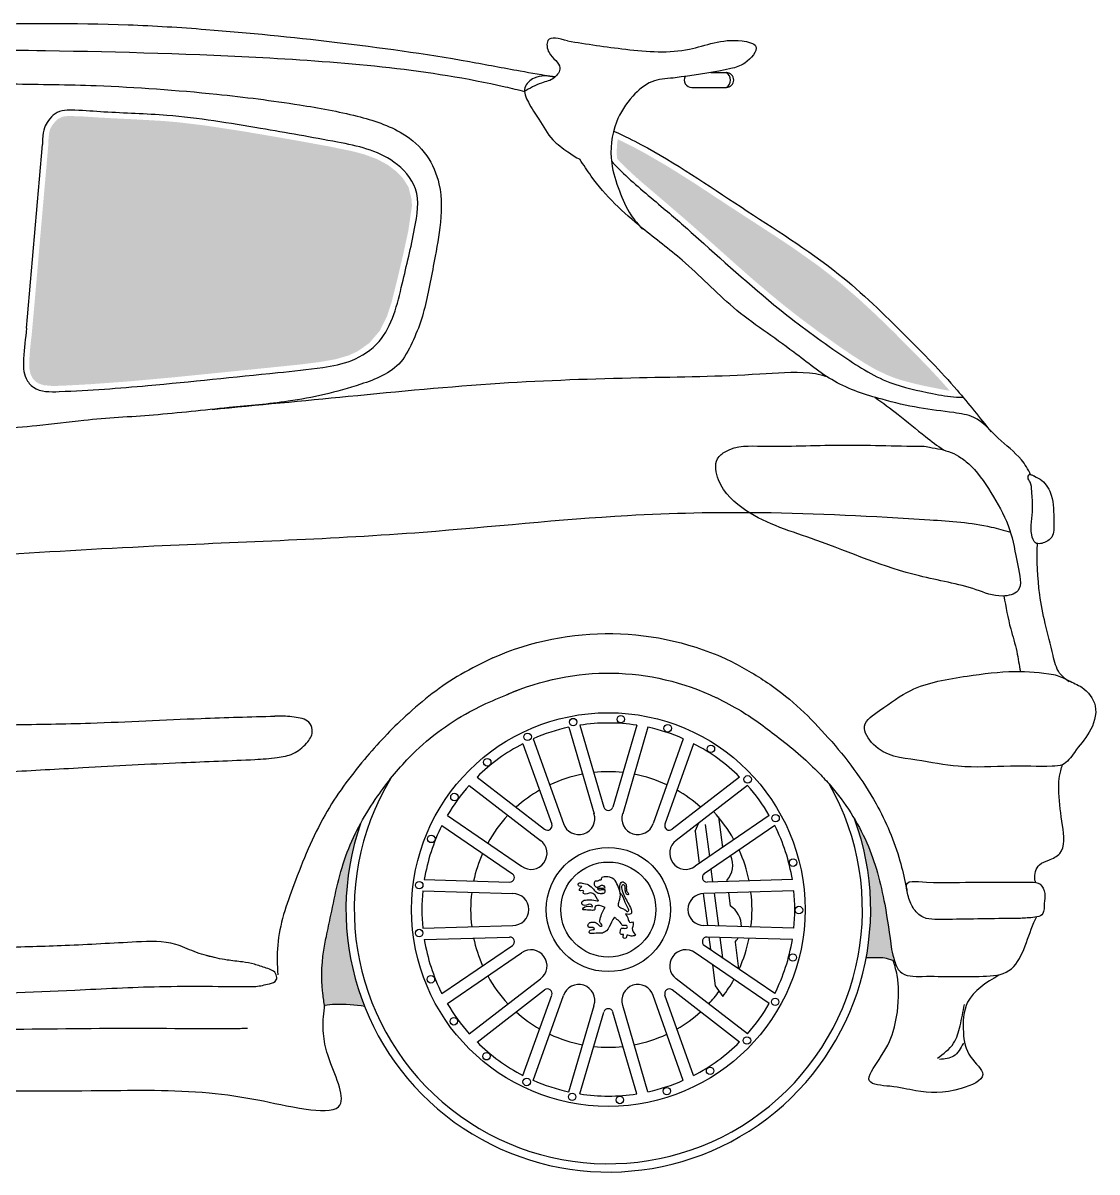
# Model space of a CAD drawing. Extents: x -3.78 to 0.02, y 5.49 to 7.11.
# Drawn here: x -1.284 to 0.017, y 5.492 to 6.883 of the extents above; entities that cross this region are included whole.
import ezdxf

# ---------------------------------------------------------------- set-up
doc = ezdxf.new("R2010")
doc.units = 0
for name, color, linetype in [('206', 7, 'CONTINUOUS'), ('206-GUARD', 8, 'CONTINUOUS'), ('206-VID', 7, 'CONTINUOUS')]:
    doc.layers.add(name, color=color, linetype=linetype)

msp = doc.modelspace()

# ---------------------------------------------------------------- hatches: boundary and pattern name
at = {"layer": '206-GUARD'}
h = msp.add_hatch(color=256, dxfattribs=at)
h.paths.add_polyline_path([(-0.8745, 5.7047), (-0.8772, 5.7128), (-0.8794, 5.7201), (-0.8831, 5.7335), (-0.8858, 5.7453), (-0.8886, 5.7605), (-0.8902, 5.7727), (-0.8918, 5.7896), (-0.8924, 5.8071), (-0.8917, 5.8313), (-0.889, 5.8567), (-0.8864, 5.8714), (-0.8814, 5.8931), (-0.8766, 5.9108), (-0.8811, 5.9021), (-0.886, 5.8915), (-0.8912, 5.8788), (-0.8973, 5.8604), (-0.9015, 5.8451), (-0.9056, 5.8277), (-0.9115, 5.7998), (-0.9158, 5.7794), (-0.9205, 5.7521), (-0.9218, 5.7313), (-0.9212, 5.7159), (-0.9197, 5.7021), (-0.9187, 5.6942), (-0.916, 5.6947), (-0.9049, 5.6956), (-0.8936, 5.6956), (-0.886, 5.6951), (-0.8767, 5.6941), (-0.871, 5.6933), (-0.8719, 5.6977)])
h.paths.add_polyline_path([(-0.2338, 5.7748), (-0.2367, 5.7951), (-0.241, 5.8198), (-0.2448, 5.8378), (-0.2507, 5.8598), (-0.2575, 5.88), (-0.2654, 5.8983), (-0.2723, 5.9117), (-0.2771, 5.9202), (-0.2743, 5.9124), (-0.272, 5.9054), (-0.2692, 5.896), (-0.2666, 5.8863), (-0.264, 5.8747), (-0.2623, 5.8661), (-0.2584, 5.8365), (-0.2576, 5.8238), (-0.2573, 5.8105), (-0.2584, 5.7844), (-0.2597, 5.7716), (-0.2617, 5.7576), (-0.2628, 5.7511), (-0.2578, 5.7517), (-0.2472, 5.7517), (-0.2419, 5.7513), (-0.232, 5.7489), (-0.228, 5.7466), (-0.2298, 5.7528), (-0.2317, 5.7605)])
at = {"layer": '206-VID'}
h = msp.add_hatch(color=256, dxfattribs=at)
h.paths.add_polyline_path([(-2.383, 6.6134), (-2.3261, 6.6439), (-2.2852, 6.6658), (-2.2449, 6.6869), (-2.2132, 6.7028), (-2.1797, 6.7188), (-2.159, 6.7282), (-2.1346, 6.739), (-2.0912, 6.7571), (-2.0524, 6.7721), (-2.025, 6.782), (-2.0109, 6.7868), (-2.0115, 6.7892), (-2.0145, 6.7935), (-2.0214, 6.7974), (-2.0268, 6.7992), (-2.0327, 6.8004), (-2.0387, 6.8009), (-2.0461, 6.8008), (-2.0559, 6.7997), (-2.0616, 6.7987), (-2.0711, 6.7966), (-2.0811, 6.794), (-2.1055, 6.7863), (-2.1344, 6.7758), (-2.1682, 6.7632), (-2.2024, 6.7504), (-2.2297, 6.74), (-2.255, 6.7299), (-2.2807, 6.7192), (-2.2895, 6.7153), (-2.3358, 6.6941), (-2.377, 6.6743), (-2.4125, 6.6571), (-2.4425, 6.6427), (-2.4804, 6.6245), (-2.5079, 6.6113), (-2.5428, 6.5943), (-2.5533, 6.5891), (-2.6418, 6.545), (-2.7203, 6.5051), (-2.7824, 6.4711), (-2.8352, 6.4427), (-2.8613, 6.4298), (-2.8654, 6.4277), (-2.8578, 6.4274), (-2.8453, 6.4274), (-2.8302, 6.4273), (-2.8174, 6.4269), (-2.8069, 6.4264), (-2.7952, 6.4257), (-2.7844, 6.4249), (-2.7729, 6.4241), (-2.7639, 6.4234), (-2.7464, 6.4221), (-2.7393, 6.4217), (-2.7231, 6.4208), (-2.7173, 6.4205), (-2.7043, 6.4198), (-2.6968, 6.4195), (-2.6837, 6.4272), (-2.6582, 6.4447), (-2.6285, 6.4679), (-2.5939, 6.4933), (-2.5345, 6.5313), (-2.4847, 6.5596), (-2.4395, 6.5838)])
h.paths.add_polyline_path([(-1.4119, 6.5716), (-1.4007, 6.6465), (-1.389, 6.75), (-1.3876, 6.7635), (-1.387, 6.7787), (-1.3882, 6.7876), (-1.3901, 6.7935), (-1.3951, 6.7936), (-1.4048, 6.7936), (-1.4453, 6.7934), (-1.5156, 6.7921), (-1.6202, 6.7872), (-1.7009, 6.7804), (-1.7778, 6.7723), (-1.8464, 6.7616), (-1.9202, 6.7427), (-1.9821, 6.7209), (-2.0358, 6.6992), (-2.0828, 6.6785), (-2.1311, 6.6559), (-2.1848, 6.6292), (-2.2345, 6.6027), (-2.2948, 6.5681), (-2.3264, 6.5487), (-2.3267, 6.5465), (-2.3278, 6.538), (-2.329, 6.5287), (-2.3303, 6.5171), (-2.3318, 6.5005), (-2.3322, 6.4938), (-2.3244, 6.4945), (-2.3112, 6.494), (-2.2952, 6.4894), (-2.284, 6.4818), (-2.2763, 6.4716), (-2.2709, 6.4591), (-2.2685, 6.4494), (-2.2671, 6.439), (-2.2649, 6.42), (-2.2634, 6.4054), (-2.2653, 6.3813), (-2.2707, 6.3643), (-2.2779, 6.3548), (-2.2923, 6.3447), (-2.3012, 6.3406), (-2.2923, 6.3409), (-2.2744, 6.3418), (-2.2298, 6.3447), (-2.149, 6.3508), (-2.0832, 6.3553), (-1.9871, 6.3611), (-1.8952, 6.3665), (-1.7502, 6.3753), (-1.6245, 6.3827), (-1.5436, 6.3881), (-1.4903, 6.3922), (-1.4374, 6.3969), (-1.4319, 6.3974), (-1.432, 6.3994), (-1.4326, 6.4186), (-1.4291, 6.4638), (-1.4241, 6.4995)])
h.paths.add_polyline_path([(-0.8309, 6.5702), (-0.8233, 6.6024), (-0.8171, 6.6309), (-0.8127, 6.6611), (-0.8129, 6.6686), (-0.8168, 6.6842), (-0.8234, 6.6947), (-0.8313, 6.7029), (-0.8414, 6.7107), (-0.8548, 6.718), (-0.8708, 6.7239), (-0.8853, 6.7277), (-0.9128, 6.7333), (-0.946, 6.7394), (-0.9802, 6.7454), (-1.0155, 6.7514), (-1.0624, 6.7586), (-1.0956, 6.7626), (-1.1163, 6.7643), (-1.1516, 6.7663), (-1.1724, 6.7673), (-1.191, 6.7683), (-1.2109, 6.7696), (-1.2282, 6.7702), (-1.235, 6.7695), (-1.2413, 6.7666), (-1.2442, 6.7639), (-1.248, 6.7591), (-1.2505, 6.7548), (-1.2518, 6.7503), (-1.2526, 6.7431), (-1.253, 6.734), (-1.2561, 6.6984), (-1.2587, 6.6687), (-1.2631, 6.6187), (-1.2658, 6.5868), (-1.27, 6.5389), (-1.273, 6.5058), (-1.2736, 6.5005), (-1.2747, 6.491), (-1.2756, 6.4791), (-1.276, 6.4719), (-1.2758, 6.4646), (-1.2745, 6.4583), (-1.2716, 6.4525), (-1.2688, 6.4493), (-1.2645, 6.4465), (-1.2584, 6.4445), (-1.2475, 6.4435), (-1.2406, 6.4437), (-1.2307, 6.4441), (-1.2027, 6.4456), (-1.1562, 6.449), (-1.1011, 6.454), (-1.0482, 6.4593), (-0.99, 6.4652), (-0.95, 6.4693), (-0.9256, 6.4723), (-0.9048, 6.4759), (-0.8892, 6.4805), (-0.8785, 6.4854), (-0.8643, 6.4954), (-0.8518, 6.51), (-0.8428, 6.5279), (-0.8374, 6.5444)])
h.paths.add_polyline_path([(-0.2735, 6.5505), (-0.2933, 6.5676), (-0.3198, 6.5883), (-0.3513, 6.6106), (-0.3748, 6.6262), (-0.421, 6.6562), (-0.4715, 6.6894), (-0.5017, 6.7084), (-0.5307, 6.7253), (-0.5469, 6.7339), (-0.5593, 6.74), (-0.5635, 6.742), (-0.5643, 6.7359), (-0.5646, 6.7308), (-0.5647, 6.7239), (-0.5643, 6.7185), (-0.5604, 6.7144), (-0.556, 6.71), (-0.5491, 6.7033), (-0.5419, 6.6967), (-0.5347, 6.6903), (-0.5278, 6.6844), (-0.5079, 6.6675), (-0.4816, 6.6449), (-0.4651, 6.6304), (-0.4432, 6.6109), (-0.422, 6.592), (-0.3993, 6.572), (-0.3787, 6.5545), (-0.3598, 6.5391), (-0.3438, 6.5266), (-0.3217, 6.5101), (-0.2934, 6.4901), (-0.2797, 6.4807), (-0.2642, 6.4709), (-0.2536, 6.4647), (-0.2389, 6.4574), (-0.2281, 6.4531), (-0.2183, 6.45), (-0.2029, 6.446), (-0.1931, 6.4438), (-0.1814, 6.4414), (-0.1714, 6.4394), (-0.1616, 6.4378), (-0.1615, 6.4378), (-0.1729, 6.4506), (-0.1881, 6.4669), (-0.2077, 6.487), (-0.2302, 6.5096), (-0.2507, 6.5295)])

# ---------------------------------------------------------------- linework, layer by layer
at = {"layer": '206'}
for p, q in [((-0.4506, 6.8227), (-0.4321, 6.8227)), ((-0.4739, 6.8047), (-0.4321, 6.8047)), ((-0.6229, 6.0305), (-0.5922, 5.926)), ((-0.6093, 6.033), (-0.5802, 5.9339)), ((-0.5405, 6.033), (-0.5696, 5.9339)), ((-0.5269, 6.0305), (-0.5575, 5.926)), ((-0.6782, 6.0106), (-0.6434, 5.9133)), ((-0.6657, 6.0166), (-0.6291, 5.9141)), ((-0.4841, 6.0166), (-0.5207, 5.9141)), ((-0.4716, 6.0106), (-0.5063, 5.9133)), ((-0.7338, 5.9702), (-0.652, 5.9071)), ((-0.416, 5.9702), (-0.4978, 5.9071)), ((-0.7433, 5.9602), (-0.6572, 5.8937)), ((-0.4064, 5.9602), (-0.4926, 5.8937)), ((-0.7698, 5.9238), (-0.6799, 5.8623)), ((-0.38, 5.9238), (-0.4699, 5.8623)), ((-0.7764, 5.9116), (-0.6911, 5.8533)), ((-0.4699, 5.905), (-0.4653, 5.9148)), ((-0.3734, 5.9116), (-0.4587, 5.8533)), ((-0.4577, 5.9131), (-0.4526, 5.8741)), ((-0.4414, 5.9223), (-0.4365, 5.8851)), ((-0.4699, 5.905), (-0.4648, 5.8658)), ((-0.4506, 5.8588), (-0.4486, 5.8434)), ((-0.7977, 5.8462), (-0.6944, 5.8432)), ((-0.3521, 5.8462), (-0.4554, 5.8432)), ((-0.4313, 5.845), (-0.4311, 5.8439)), ((-0.7995, 5.8325), (-0.6906, 5.8293)), ((-0.46, 5.8293), (-0.455, 5.7905)), ((-0.3503, 5.8325), (-0.4591, 5.8293)), ((-0.4468, 5.8297), (-0.4416, 5.7901)), ((-0.4293, 5.8302), (-0.4273, 5.8144)), ((-0.7995, 5.7875), (-0.6906, 5.7906)), ((-0.3503, 5.7875), (-0.4591, 5.7906)), ((-0.7977, 5.7737), (-0.6944, 5.7767)), ((-0.3521, 5.7737), (-0.4554, 5.7767)), ((-0.4531, 5.7766), (-0.4512, 5.7615)), ((-0.4398, 5.7763), (-0.4366, 5.7515)), ((-0.4215, 5.7707), (-0.4173, 5.7384)), ((-0.7764, 5.7083), (-0.6911, 5.7666)), ((-0.7698, 5.6962), (-0.6799, 5.7576)), ((-0.38, 5.6962), (-0.4699, 5.7576)), ((-0.3734, 5.7083), (-0.4587, 5.7666)), ((-0.4488, 5.7432), (-0.4454, 5.7178)), ((-0.7433, 5.6598), (-0.6572, 5.7263)), ((-0.4064, 5.6598), (-0.4926, 5.7263)), ((-0.4454, 5.7178), (-0.4363, 5.7047)), ((-0.7338, 5.6497), (-0.652, 5.7128)), ((-0.6782, 5.6093), (-0.6434, 5.7066)), ((-0.6657, 5.6033), (-0.6291, 5.7059)), ((-0.4841, 5.6033), (-0.5207, 5.7059)), ((-0.4716, 5.6093), (-0.5063, 5.7066)), ((-0.416, 5.6497), (-0.4978, 5.7128)), ((-0.6229, 5.5894), (-0.5922, 5.6939)), ((-0.5269, 5.5894), (-0.5575, 5.6939)), ((-0.6093, 5.5869), (-0.5802, 5.686)), ((-0.5405, 5.5869), (-0.5696, 5.686))]:
    msp.add_line(p, q, dxfattribs=at)
for centre, radius in [((-0.5749, 5.81), 0.2382), ((-0.6175, 6.0368), 0.00453), ((-0.5598, 6.0403), 0.00453), ((-0.6726, 6.019), 0.00453), ((-0.503, 6.0293), 0.00453), ((-0.4507, 6.0045), 0.00453), ((-0.7215, 5.9882), 0.00453), ((-0.4062, 5.9675), 0.00453), ((-0.7612, 5.9461), 0.00453), ((-0.3724, 5.9206), 0.00453), ((-0.7892, 5.8955), 0.00453), ((-0.5749, 5.81), 0.0751), ((-0.5749, 5.81), 0.0575), ((-0.3512, 5.8668), 0.00453), ((-0.8038, 5.8395), 0.00453), ((-0.3441, 5.8094), 0.00453), ((-0.8039, 5.7816), 0.00453), ((-0.3515, 5.752), 0.00453), ((-0.7897, 5.7256), 0.00453), ((-0.3729, 5.6983), 0.00453), ((-0.7619, 5.6748), 0.00453), ((-0.4071, 5.6516), 0.00453), ((-0.7224, 5.6325), 0.00453), ((-0.4517, 5.6148), 0.00453), ((-0.6737, 5.6014), 0.00453), ((-0.5041, 5.5903), 0.00453), ((-0.6187, 5.5834), 0.00453), ((-0.561, 5.5796), 0.00453)]:
    msp.add_circle(centre, radius, dxfattribs=at)
for centre, radius, start, end in [((-0.4739, 6.8137), 0.009, 150.4336, 270), ((-0.4321, 6.8137), 0.009, 270, 90), ((-0.4374, 6.8137), 0.0104, 300.4795, 59.5205), ((-0.5749, 5.81), 0.2257, 81.239, 98.761), ((-0.5749, 5.81), 0.2257, 102.2808, 113.7192), ((-0.5749, 5.81), 0.2257, 66.2808, 77.7192), ((-0.5749, 5.81), 0.2257, 117.239, 134.761), ((-0.5749, 5.81), 0.2257, 45.239, 62.761), ((-0.5749, 5.81), 0.3076, 149.057, 29.4855), ((-0.5749, 5.81), 0.1667, 100.8355, 115.1645), ((-0.5749, 5.81), 0.1667, 83.9524, 96.0476), ((-0.5749, 5.81), 0.1667, 64.8355, 79.1645), ((-0.5749, 5.81), 0.2257, 138.2808, 149.7192), ((-0.5749, 5.81), 0.1667, 119.9524, 132.0476), ((-0.5749, 5.81), 0.1667, 47.9524, 60.0476), ((-0.5749, 5.81), 0.2257, 30.2808, 41.7192), ((-0.5749, 5.81), 0.1667, 136.8355, 151.1645), ((-0.6107, 5.9201), 0.0194, 288, 18), ((-0.5749, 5.9355), 0.00552, 196.3508, 343.6492), ((-0.5391, 5.9201), 0.0194, 162, 252), ((-0.5749, 5.81), 0.174, 29.0691, 42.9309), ((-0.5749, 5.81), 0.3176, 160.9409, 20.2514), ((-0.5749, 5.81), 0.2257, 153.239, 170.761), ((-0.6486, 5.9115), 0.00552, 232.3508, 19.6492), ((-0.6107, 5.9201), 0.0194, 198, 288), ((-0.5391, 5.9201), 0.0194, 252, 342), ((-0.5011, 5.9115), 0.00552, 160.3508, 307.6492), ((-0.5749, 5.81), 0.2257, 9.239, 26.761), ((-0.6685, 5.878), 0.0194, 324, 54), ((-0.4812, 5.878), 0.0194, 126, 216), ((-0.4528, 5.8637), 0.0285, 51.6536, 55.8865), ((-0.5749, 5.81), 0.174, 11.5129, 24.4871), ((-0.5749, 5.81), 0.1667, 155.9524, 168.0476), ((-0.4528, 5.8637), 0.0285, 319.0312, 23.6071), ((-0.6942, 5.8487), 0.00552, 268.3508, 55.6492), ((-0.6685, 5.878), 0.0194, 234, 324), ((-0.4812, 5.878), 0.0194, 216, 306), ((-0.4555, 5.8487), 0.00552, 124.3508, 271.6492), ((-0.5749, 5.81), 0.2257, 174.2808, 185.7192), ((-0.5749, 5.81), 0.1667, 172.8355, 187.1645), ((-0.6906, 5.81), 0.0194, 0, 90), ((-0.4591, 5.81), 0.0194, 90, 180), ((-0.5749, 5.81), 0.174, 353.0691, 6.9309), ((-0.5749, 5.81), 0.2257, 354.2808, 5.7192), ((-0.4423, 5.7902), 0.0285, 358.1905, 58.201), ((-0.6906, 5.81), 0.0194, 270, 360), ((-0.4591, 5.81), 0.0194, 180, 270), ((-0.5749, 5.81), 0.2257, 189.239, 206.761), ((-0.5749, 5.81), 0.1667, 191.9524, 204.0476), ((-0.6942, 5.7712), 0.00552, 304.3508, 91.6492), ((-0.4555, 5.7712), 0.00552, 88.3508, 235.6492), ((-0.4423, 5.7902), 0.0285, 316.7167, 329.2311), ((-0.5749, 5.81), 0.174, 335.5129, 348.4871), ((-0.5749, 5.81), 0.2257, 333.239, 350.761), ((-0.6685, 5.7419), 0.0194, 36, 126), ((-0.4812, 5.7419), 0.0194, 54, 144), ((-0.6685, 5.7419), 0.0194, 306, 36), ((-0.4812, 5.7419), 0.0194, 144, 234), ((-0.5749, 5.81), 0.1667, 208.8355, 223.1645), ((-0.6107, 5.6999), 0.0194, 72, 162), ((-0.6107, 5.6999), 0.0194, 342, 72), ((-0.5391, 5.6999), 0.0194, 108, 198), ((-0.5391, 5.6999), 0.0194, 18, 108), ((-0.5749, 5.81), 0.174, 322.7677, 330.9309), ((-0.6486, 5.7085), 0.00552, 340.3508, 127.6492), ((-0.5011, 5.7085), 0.00552, 52.3508, 199.6492), ((-0.5749, 5.81), 0.1667, 316.8355, 323.5922), ((-0.5749, 5.81), 0.2257, 210.2808, 221.7192), ((-0.5749, 5.6845), 0.00552, 16.3508, 163.6492), ((-0.5749, 5.81), 0.2257, 318.2808, 329.7192), ((-0.5749, 5.81), 0.1667, 227.9524, 240.0476), ((-0.5749, 5.81), 0.1667, 299.9524, 312.0476), ((-0.5749, 5.81), 0.1667, 244.8355, 259.1645), ((-0.5749, 5.81), 0.1667, 280.8355, 295.1645), ((-0.5749, 5.81), 0.2257, 225.239, 242.761), ((-0.5749, 5.81), 0.2257, 297.239, 314.761), ((-0.5749, 5.81), 0.1667, 263.9524, 276.0476), ((-0.5749, 5.81), 0.2257, 246.2808, 257.7192), ((-0.5749, 5.81), 0.2257, 282.2808, 293.7192), ((-0.5749, 5.81), 0.2257, 261.239, 278.761)]:
    msp.add_arc(centre, radius, start, end, dxfattribs=at)
at = {"layer": '206', "extrusion": (0, 0, -1)}
for major_axis in [(0, 0.3749), (0, 0.327)]:
    msp.add_ellipse((-0.5749, 5.7691), major_axis=major_axis, ratio=0.959877, start_param=5.884099, end_param=6.713037, dxfattribs=at)
at = {"layer": '206'}
for points, knots in [([(-0.6404, 6.8171), (-0.6542, 6.8195), (-0.6884, 6.8254), (-0.7766, 6.8425), (-0.9035, 6.8598), (-1.0413, 6.8737), (-1.19, 6.8832), (-1.3493, 6.8807), (-1.526, 6.8783), (-1.6892, 6.8718), (-1.8292, 6.8555), (-1.9308, 6.8437), (-1.9795, 6.832), (-1.9891, 6.8296)], [0, 0, 0, 0, 0.03388, 0.084444, 0.218048, 0.344664, 0.42105, 0.579932, 0.731759, 0.850568, 0.976761, 1.074341, 1.098331, 1.098331, 1.098331, 1.098331]), ([(-0.6243, 6.861), (-0.6011, 6.8574), (-0.5527, 6.8498), (-0.4782, 6.8444), (-0.4336, 6.8666), (-0.3877, 6.856), (-0.4081, 6.8323), (-0.4394, 6.8238), (-0.4688, 6.8198), (-0.4933, 6.8166), (-0.4965, 6.8161)], [0, 0, 0, 0, 0.0711162, 0.1482236, 0.2127092, 0.2307614, 0.2549262, 0.2729784, 0.3341546, 0.343478, 0.343478, 0.343478, 0.343478]), ([(-2.6985, 6.4105), (-2.666, 6.428), (-2.6044, 6.4818), (-2.497, 6.5469), (-2.3603, 6.6165), (-2.2299, 6.6891), (-2.1066, 6.7448), (-2.0057, 6.7821), (-1.9001, 6.8136), (-1.7569, 6.8364), (-1.5886, 6.8495), (-1.4176, 6.8512), (-1.2206, 6.8495), (-1.0267, 6.8441), (-0.8409, 6.8309), (-0.738, 6.8149), (-0.6841, 6.8019), (-0.6762, 6.7999)], [0, 0, 0, 0, 0.06274, 0.195085, 0.300258, 0.432964, 0.554203, 0.6265, 0.693156, 0.820888, 0.977767, 1.103117, 1.236477, 1.456752, 1.574411, 1.689139, 1.708898, 1.708898, 1.708898, 1.708898]), ([(-0.6392, 6.8175), (-0.6392, 6.8175), (-0.6477, 6.819), (-0.662, 6.8204), (-0.6798, 6.8047), (-0.671, 6.7838), (-0.6576, 6.7653), (-0.645, 6.7413), (-0.6256, 6.7282), (-0.6144, 6.7201), (-0.6093, 6.7179)], [0.0291617, 0.0291617, 0.0291617, 0.0291617, 0.0292874, 0.0498246, 0.0627071, 0.0767857, 0.095733, 0.1194233, 0.138101, 0.1516856, 0.1516856, 0.1516856, 0.1516856]), ([(-1.2969, 6.809), (-1.2629, 6.8086), (-1.1801, 6.8075), (-1.064, 6.7992), (-0.9581, 6.7859), (-0.8824, 6.7723), (-0.8281, 6.7551), (-0.7937, 6.7258), (-0.7752, 6.6827), (-0.7778, 6.6353), (-0.7872, 6.5866), (-0.7974, 6.5316), (-0.8093, 6.5023), (-0.8281, 6.4625), (-0.8874, 6.4396), (-0.9558, 6.4241), (-1.0409, 6.4171), (-1.123, 6.4075), (-1.2009, 6.4037), (-1.2633, 6.3953), (-1.2979, 6.3924), (-1.3136, 6.3911)], [0, 0, 0, 0, 0.082607, 0.201194, 0.283026, 0.34105, 0.389878, 0.421775, 0.449559, 0.490237, 0.528159, 0.575076, 0.603434, 0.627668, 0.671191, 0.744163, 0.802628, 0.877157, 0.945523, 0.991917, 1.029985, 1.029985, 1.029985, 1.029985]), ([(-1.2792, 6.5134), (-1.2806, 6.5007), (-1.2831, 6.4827), (-1.2834, 6.4546), (-1.2669, 6.4359), (-1.212, 6.4374), (-1.1168, 6.4449), (-1.0091, 6.4563), (-0.9268, 6.4645), (-0.8838, 6.4722), (-0.8397, 6.5015), (-0.8248, 6.5663), (-0.8102, 6.6258), (-0.801, 6.6823), (-0.8412, 6.7262), (-0.9104, 6.7404), (-1.0022, 6.7564), (-1.0962, 6.7719), (-1.1723, 6.7738), (-1.2163, 6.7772), (-1.242, 6.7778), (-1.2561, 6.7607), (-1.2595, 6.7541), (-1.2599, 6.7376), (-1.2599, 6.7356)], [0.1664206, 0.1664206, 0.1664206, 0.1664206, 0.1972421, 0.2160763, 0.2270051, 0.2525258, 0.3396768, 0.4678605, 0.5120192, 0.5411981, 0.5734237, 0.6323949, 0.685773, 0.7231333, 0.7559992, 0.8143371, 0.8910324, 0.9836786, 1.0455338, 1.0740268, 1.0938017, 1.1029926, 1.1217405, 1.1244822, 1.1244822, 1.1244822, 1.1244822]), ([(-0.5685, 6.752), (-0.5544, 6.7456), (-0.5024, 6.7197), (-0.4149, 6.659), (-0.3023, 6.5896), (-0.2193, 6.5093), (-0.1574, 6.4458), (-0.1251, 6.405), (-0.1116, 6.388)], [0.033585, 0.033585, 0.033585, 0.033585, 0.059248, 0.1738076, 0.2884711, 0.3762076, 0.4480715, 0.4995712, 0.4995712, 0.4995712, 0.4995712]), ([(-0.0636, 6.3361), (-0.0666, 6.3427), (-0.0774, 6.36), (-0.1039, 6.379), (-0.1269, 6.4069), (-0.1627, 6.4123), (-0.1998, 6.4164), (-0.2486, 6.428), (-0.3026, 6.4455), (-0.3577, 6.492), (-0.4239, 6.534), (-0.4786, 6.5927), (-0.5412, 6.6387), (-0.5844, 6.6792), (-0.6049, 6.711), (-0.6093, 6.7179)], [0.2026405, 0.2026405, 0.2026405, 0.2026405, 0.2192984, 0.2499382, 0.2807062, 0.3006006, 0.3350786, 0.3723935, 0.4221231, 0.4704541, 0.543135, 0.6100879, 0.6597103, 0.7297642, 0.749047, 0.749047, 0.749047, 0.749047]), ([(-0.5711, 6.7155), (-0.5649, 6.709), (-0.5482, 6.692), (-0.5137, 6.6636), (-0.4503, 6.6085), (-0.3806, 6.5441), (-0.3006, 6.4856), (-0.2399, 6.446), (-0.1903, 6.4361), (-0.1605, 6.4299), (-0.1481, 6.4298), (-0.1454, 6.4298)], [0.043115, 0.043115, 0.043115, 0.043115, 0.0533067, 0.1046636, 0.1455251, 0.2557173, 0.3295157, 0.3841535, 0.4273104, 0.4511192, 0.4575988, 0.4575988, 0.4575988, 0.4575988]), ([(-1.0547, 6.4152), (-0.9997, 6.4205), (-0.8836, 6.4316), (-0.7112, 6.4484), (-0.5449, 6.4541), (-0.42, 6.4553), (-0.3466, 6.4615), (-0.3194, 6.4579), (-0.3126, 6.4556), (-0.3104, 6.4548)], [0, 0, 0, 0, 0.1342654, 0.2833854, 0.4206668, 0.5385535, 0.5873532, 0.5989191, 0.6047132, 0.6047132, 0.6047132, 0.6047132]), ([(-0.2521, 6.4298), (-0.2427, 6.423), (-0.2217, 6.408), (-0.1953, 6.3851), (-0.1766, 6.3714), (-0.1692, 6.3661)], [0.00498674, 0.00498674, 0.00498674, 0.00498674, 0.03283304, 0.06684815, 0.08846244, 0.08846244, 0.08846244, 0.08846244]), ([(-0.1946, 6.3707), (-0.2282, 6.3707), (-0.2932, 6.3737), (-0.3714, 6.3692), (-0.4239, 6.3722), (-0.4476, 6.3536), (-0.4411, 6.3187), (-0.3982, 6.2806), (-0.3096, 6.2547), (-0.2197, 6.2144), (-0.1406, 6.203), (-0.1036, 6.1864), (-0.0713, 6.194), (-0.0816, 6.2335), (-0.0862, 6.2699), (-0.1087, 6.3105), (-0.1279, 6.3403), (-0.1504, 6.3597), (-0.1683, 6.3667), (-0.1844, 6.3689), (-0.1917, 6.3708), (-0.1946, 6.3707)], [0, 0, 0, 0, 0.1006808, 0.1939959, 0.2386173, 0.2516628, 0.2762246, 0.3248461, 0.4162559, 0.5482451, 0.6188224, 0.6515806, 0.6709907, 0.700428, 0.7432718, 0.7860694, 0.8307322, 0.8464489, 0.8728914, 0.8866173, 0.8952985, 0.8952985, 0.8952985, 0.8952985]), ([(-0.0591, 6.3342), (-0.0559, 6.3329), (-0.0467, 6.3282), (-0.0348, 6.308), (-0.0362, 6.2845), (-0.0347, 6.2619), (-0.0456, 6.2537), (-0.0587, 6.2506), (-0.0634, 6.2654), (-0.0631, 6.279), (-0.0603, 6.2968), (-0.0623, 6.3126), (-0.0626, 6.326), (-0.0673, 6.3314), (-0.0665, 6.3348), (-0.066, 6.3356)], [0.006831, 0.006831, 0.006831, 0.006831, 0.0151402, 0.0318556, 0.0572132, 0.0716062, 0.0788585, 0.0890778, 0.0972719, 0.1094913, 0.1221701, 0.138474, 0.1471768, 0.1520965, 0.1542054, 0.1542054, 0.1542054, 0.1542054]), ([(-0.0591, 6.3342), (-0.0595, 6.3344), (-0.0603, 6.3349), (-0.0617, 6.3354), (-0.0631, 6.3359), (-0.0642, 6.3364), (-0.0651, 6.3365), (-0.0657, 6.336), (-0.066, 6.3356), (-0.0662, 6.3354)], [0.000515855, 0.000515855, 0.000515855, 0.000515855, 0.00155596, 0.002811003, 0.004102968, 0.005095025, 0.005775825, 0.006201052, 0.006889261, 0.006889261, 0.006889261, 0.006889261]), ([(-3.3499, 5.9582), (-3.3398, 5.9719), (-3.3156, 6.0049), (-3.2711, 6.0551), (-3.2077, 6.1043), (-3.1155, 6.1349), (-2.9999, 6.1474), (-2.8466, 6.1587), (-2.5919, 6.1669), (-2.2537, 6.1899), (-1.8736, 6.203), (-1.5013, 6.2266), (-1.1508, 6.251), (-0.8249, 6.261), (-0.5809, 6.2882), (-0.3759, 6.2925), (-0.2294, 6.2847), (-0.1276, 6.2778), (-0.0957, 6.2689), (-0.088, 6.2665)], [0, 0, 0, 0, 0.040473, 0.09676, 0.159229, 0.22996, 0.328711, 0.441449, 0.603548, 0.947988, 1.26533, 1.527909, 1.854542, 2.11917, 2.320185, 2.4506, 2.616813, 2.677591, 2.697114, 2.697114, 2.697114, 2.697114]), ([(-0.0169, 6.0856), (-0.0212, 6.0888), (-0.0315, 6.0966), (-0.0379, 6.1235), (-0.046, 6.1545), (-0.055, 6.1996), (-0.056, 6.2321), (-0.0555, 6.2529)], [0, 0, 0, 0, 0.012544, 0.0302863, 0.0613244, 0.0889659, 0.137167, 0.137167, 0.137167, 0.137167]), ([(-0.096, 6.1894), (-0.0937, 6.176), (-0.0896, 6.1536), (-0.0801, 6.1245), (-0.0776, 6.1055), (-0.0759, 6.098)], [0.00800178, 0.00800178, 0.00800178, 0.00800178, 0.03956874, 0.06127633, 0.07922496, 0.07922496, 0.07922496, 0.07922496]), ([(-0.7147, 6.1146), (-0.7278, 6.1082), (-0.7657, 6.0897), (-0.8187, 6.0482), (-0.8732, 5.9904), (-0.9227, 5.9235), (-0.954, 5.846), (-0.9772, 5.7804), (-0.9757, 5.743), (-0.9752, 5.731)], [0, 0, 0, 0, 0.0432253, 0.1254681, 0.1967444, 0.2765505, 0.366429, 0.4391156, 0.4735485, 0.4735485, 0.4735485, 0.4735485]), ([(-0.4249, 6.1099), (-0.4094, 6.1013), (-0.3662, 6.0771), (-0.3063, 6.0191), (-0.2518, 5.9471), (-0.2246, 5.8835), (-0.2163, 5.8471), (-0.2138, 5.8351), (-0.2134, 5.8332)], [0, 0, 0, 0, 0.042574, 0.1189056, 0.1966371, 0.2553451, 0.2794716, 0.2839626, 0.2839626, 0.2839626, 0.2839626]), ([(-0.0359, 6.0943), (-0.0514, 6.0969), (-0.0866, 6.0999), (-0.1439, 6.0922), (-0.2039, 6.0826), (-0.2391, 6.0553), (-0.2717, 6.0342), (-0.2474, 5.9956), (-0.2025, 5.9922), (-0.1476, 5.9803), (-0.0919, 5.9842), (-0.051, 5.9829), (-0.0217, 5.9838), (-0.009, 6.0038), (0.0091, 6.023), (0.0202, 6.0559), (0.0016, 6.0792), (-0.0158, 6.0857), (-0.0268, 6.0918), (-0.033, 6.0938), (-0.0359, 6.0943)], [0, 0, 0, 0, 0.0469475, 0.1048112, 0.1752041, 0.2196581, 0.2451069, 0.2692429, 0.3244647, 0.3753857, 0.4383984, 0.4888086, 0.5015388, 0.5218979, 0.5514084, 0.582822, 0.609811, 0.6278586, 0.638338, 0.6471692, 0.6471692, 0.6471692, 0.6471692]), ([(-0.9162, 5.7774), (-0.9144, 5.7859), (-0.9072, 5.8202), (-0.8951, 5.8805), (-0.8586, 5.9438), (-0.8108, 6.0037), (-0.7504, 6.0494), (-0.7003, 6.0691), (-0.6784, 6.0778)], [0, 0, 0, 0, 0.0252615, 0.1011827, 0.1757102, 0.2347646, 0.3251789, 0.3952497, 0.3952497, 0.3952497, 0.3952497]), ([(-0.4441, 6.0664), (-0.434, 6.0612), (-0.4072, 6.0476), (-0.374, 6.0221), (-0.342, 5.9973), (-0.3267, 5.9819), (-0.3194, 5.9746)], [0, 0, 0, 0, 0.0336231, 0.0894751, 0.1228985, 0.153322, 0.153322, 0.153322, 0.153322]), ([(-1.3021, 5.9767), (-1.2718, 5.9784), (-1.2016, 5.9824), (-1.1019, 5.9877), (-1.0232, 5.9904), (-0.9782, 5.993), (-0.9557, 5.9973), (-0.9409, 6.0091), (-0.9316, 6.0228), (-0.9358, 6.0391), (-0.9541, 6.0432), (-0.9681, 6.0443), (-0.9767, 6.0441), (-0.9785, 6.0441)], [0, 0, 0, 0, 0.0910254, 0.2109563, 0.2998253, 0.326703, 0.3467086, 0.3669826, 0.3817763, 0.391583, 0.4099317, 0.4304828, 0.4357614, 0.4357614, 0.4357614, 0.4357614]), ([(-1.2971, 6.0337), (-1.2654, 6.0342), (-1.189, 6.0353), (-1.0828, 6.0412), (-1.0083, 6.0432), (-0.9785, 6.0441)], [0, 0, 0, 0, 0.095246, 0.2292423, 0.3187659, 0.3187659, 0.3187659, 0.3187659]), ([(-0.0575, 5.8427), (-0.058, 5.8439), (-0.0599, 5.8511), (-0.0556, 5.8651), (-0.0408, 5.8699), (-0.0208, 5.8793), (-0.0253, 5.9157), (-0.0303, 5.9464), (-0.0294, 5.9721), (-0.0258, 5.9829), (-0.0249, 5.9853)], [0.0089341, 0.0089341, 0.0089341, 0.0089341, 0.0121369, 0.0264389, 0.0365588, 0.0491328, 0.0755023, 0.1064662, 0.1273474, 0.1333327, 0.1333327, 0.1333327, 0.1333327]), ([(-0.3194, 5.9746), (-0.3148, 5.9699), (-0.2919, 5.945), (-0.2587, 5.8942), (-0.2404, 5.8239), (-0.2345, 5.78), (-0.232, 5.7618)], [0.0852739, 0.0852739, 0.0852739, 0.0852739, 0.1008506, 0.1654958, 0.2260061, 0.2689655, 0.2689655, 0.2689655, 0.2689655]), ([(-0.5879, 5.8221), (-0.5901, 5.8262), (-0.5942, 5.8335), (-0.603, 5.8267), (-0.6063, 5.8309), (-0.6035, 5.8325), (-0.6072, 5.8333), (-0.6102, 5.8321), (-0.6098, 5.836), (-0.6054, 5.8382), (-0.6105, 5.8377), (-0.6118, 5.8401), (-0.6106, 5.8431), (-0.6049, 5.8414), (-0.5987, 5.8408), (-0.5932, 5.8352), (-0.5891, 5.8301), (-0.5846, 5.8294), (-0.5824, 5.8293), (-0.5819, 5.8293)], [0, 0, 0, 0, 0.01126101, 0.02034275, 0.02196095, 0.02377042, 0.02606042, 0.02895734, 0.03151549, 0.03458667, 0.03792506, 0.04003505, 0.0419835, 0.04596676, 0.05422371, 0.0619192, 0.06832286, 0.07315385, 0.07484256, 0.07484256, 0.07484256, 0.07484256]), ([(-0.5525, 5.8076), (-0.5537, 5.8086), (-0.5562, 5.8108), (-0.5605, 5.8113), (-0.5634, 5.8153), (-0.5611, 5.8216), (-0.5594, 5.83), (-0.5635, 5.8388), (-0.5675, 5.8481), (-0.5761, 5.8501), (-0.5811, 5.8495), (-0.5838, 5.8484), (-0.5831, 5.8457), (-0.586, 5.8456), (-0.5877, 5.8435), (-0.5913, 5.8452), (-0.5928, 5.8407), (-0.5905, 5.8369), (-0.586, 5.8372), (-0.5836, 5.84), (-0.5799, 5.8389), (-0.5794, 5.8369), (-0.5793, 5.8357)], [0, 0, 0, 0, 0.00467723, 0.00979473, 0.0122591, 0.01828005, 0.02814277, 0.03770909, 0.04665835, 0.05709429, 0.06058153, 0.06254199, 0.06456709, 0.06651946, 0.06935667, 0.07208216, 0.07548577, 0.07971135, 0.083704, 0.08687461, 0.08968892, 0.09309825, 0.09309825, 0.09309825, 0.09309825]), ([(-0.0817, 5.7993), (-0.109, 5.7989), (-0.1417, 5.7984), (-0.1788, 5.7978), (-0.195, 5.799), (-0.2072, 5.8118), (-0.212, 5.8256), (-0.2164, 5.8452), (-0.1772, 5.8417), (-0.1379, 5.8436), (-0.0951, 5.8433), (-0.0743, 5.8431)], [0, 0, 0, 0, 0.0816626, 0.0977458, 0.1121865, 0.1288238, 0.144894, 0.158504, 0.1722385, 0.2365744, 0.2971958, 0.2971958, 0.2971958, 0.2971958]), ([(-0.0743, 5.8431), (-0.0706, 5.8432), (-0.0633, 5.8432), (-0.0507, 5.8425), (-0.0451, 5.8293), (-0.0477, 5.8178), (-0.0465, 5.801), (-0.0631, 5.8003), (-0.0737, 5.7993), (-0.0791, 5.7993), (-0.0817, 5.7993)], [0, 0, 0, 0, 0.01113452, 0.02254015, 0.03443003, 0.04618824, 0.05807591, 0.07549408, 0.08380505, 0.09159496, 0.09159496, 0.09159496, 0.09159496]), ([(-0.5793, 5.8357), (-0.5803, 5.8356), (-0.5827, 5.8354), (-0.585, 5.8354), (-0.5889, 5.8358), (-0.5862, 5.8333), (-0.5832, 5.8344), (-0.5806, 5.8343), (-0.5792, 5.8341)], [0.00070841, 0.00070841, 0.00070841, 0.00070841, 0.00358795, 0.00796434, 0.00963298, 0.01124526, 0.0150069, 0.01915162, 0.01915162, 0.01915162, 0.01915162]), ([(-0.5792, 5.8341), (-0.5792, 5.8339), (-0.5791, 5.8324), (-0.5787, 5.8304), (-0.5809, 5.8293), (-0.582, 5.8293), (-0.5826, 5.8293)], [0.094531943, 0.094531943, 0.094531943, 0.094531943, 0.095138104, 0.09841845, 0.099879776, 0.101701771, 0.101701771, 0.101701771, 0.101701771]), ([(-0.232, 5.7618), (-0.2309, 5.7571), (-0.2288, 5.7479), (-0.2209, 5.7286), (-0.1761, 5.7299), (-0.137, 5.7278), (-0.0874, 5.7311), (-0.0701, 5.7629), (-0.0636, 5.7861), (-0.0576, 5.7987), (-0.0566, 5.8009)], [0, 0, 0, 0, 0.0112881, 0.0226234, 0.0448167, 0.1045676, 0.1304909, 0.1551029, 0.1823153, 0.1880769, 0.1880769, 0.1880769, 0.1880769]), ([(-1.0519, 5.752), (-1.0602, 5.7537), (-1.0761, 5.7583), (-1.1056, 5.7727), (-1.1597, 5.7703), (-1.2295, 5.7658), (-1.3206, 5.7641), (-1.4351, 5.7552), (-1.5834, 5.7485), (-1.7493, 5.7513), (-1.9328, 5.748), (-2.1209, 5.7412), (-2.2947, 5.7382), (-2.4266, 5.735), (-2.515, 5.7275), (-2.5643, 5.7243), (-2.5849, 5.723)], [0.041251, 0.041251, 0.041251, 0.041251, 0.061869, 0.081151, 0.119588, 0.189715, 0.253055, 0.340384, 0.469176, 0.61343, 0.743741, 0.915348, 1.070736, 1.16627, 1.236025, 1.286295, 1.286295, 1.286295, 1.286295]), ([(-0.9185, 5.6924), (-0.919, 5.6977), (-0.9233, 5.725), (-0.9215, 5.7519), (-0.9169, 5.7743), (-0.9162, 5.7774)], [1.26344883, 1.26344883, 1.26344883, 1.26344883, 1.27503094, 1.32145985, 1.32891377, 1.32891377, 1.32891377, 1.32891377]), ([(-1.0015, 5.7168), (-0.9964, 5.7177), (-0.988, 5.7193), (-0.9759, 5.7227), (-0.9763, 5.7351), (-0.9898, 5.7393), (-1.003, 5.744), (-1.0191, 5.7471), (-1.0384, 5.7486), (-1.0527, 5.7521), (-1.0607, 5.7541)], [0.00633418, 0.00633418, 0.00633418, 0.00633418, 0.01955391, 0.02715275, 0.03206602, 0.04372137, 0.05588241, 0.0677192, 0.08302473, 0.10310303, 0.10310303, 0.10310303, 0.10310303]), ([(-0.2282, 5.7473), (-0.2314, 5.7488), (-0.2403, 5.752), (-0.2522, 5.7517), (-0.2604, 5.7516), (-0.2628, 5.7515)], [0.00907133, 0.00907133, 0.00907133, 0.00907133, 0.01756639, 0.03193385, 0.03754756, 0.03754756, 0.03754756, 0.03754756]), ([(-2.4256, 5.6992), (-2.3882, 5.6988), (-2.2502, 5.6974), (-1.9964, 5.6945), (-1.6855, 5.6997), (-1.4218, 5.7044), (-1.2399, 5.7113), (-1.1146, 5.7182), (-1.0414, 5.7169), (-1.0025, 5.7168), (-1.0015, 5.7168)], [0, 0, 0, 0, 0.091006, 0.335372, 0.616971, 0.846818, 0.976372, 1.059544, 1.151786, 1.154133, 1.154133, 1.154133, 1.154133]), ([(-0.9187, 5.6945), (-0.9144, 5.695), (-0.898, 5.6965), (-0.8815, 5.6949), (-0.8695, 5.6931)], [0.00663334, 0.00663334, 0.00663334, 0.00663334, 0.01725726, 0.04661291, 0.04661291, 0.04661291, 0.04661291]), ([(-2.4551, 5.6525), (-2.362, 5.6526), (-2.0185, 5.6531), (-1.5669, 5.6598), (-1.1816, 5.6676), (-1.0441, 5.6656), (-1.0148, 5.6664), (-1.0118, 5.6664)], [0, 0, 0, 0, 0.226251, 0.834793, 1.098393, 1.162238, 1.169515, 1.169515, 1.169515, 1.169515])]:
    msp.add_open_spline(points, degree=3, knots=knots, dxfattribs=at)
for points in [[(-0.6243, 6.861), (-0.648, 6.8614), (-0.6467, 6.8469), (-0.6335, 6.8285), (-0.6401, 6.8166), (-0.6559, 6.8101), (-0.677, 6.7995)], [(-0.4965, 6.8161), (-0.5222, 6.8116), (-0.5453, 6.7942), (-0.565, 6.7629), (-0.5708, 6.7132), (-0.5615, 6.6796), (-0.5476, 6.6506), (-0.5337, 6.6333)], [(-0.561, 5.8324), (-0.5609, 5.8357), (-0.5602, 5.8417), (-0.5582, 5.8434), (-0.5538, 5.841), (-0.5531, 5.836), (-0.5523, 5.8318), (-0.5504, 5.8292), (-0.5504, 5.8281), (-0.5519, 5.8281), (-0.554, 5.831), (-0.5545, 5.8356), (-0.5551, 5.8388), (-0.5566, 5.84), (-0.558, 5.8393), (-0.558, 5.8328), (-0.5512, 5.8183), (-0.5473, 5.81), (-0.5475, 5.8048), (-0.5502, 5.8042), (-0.554, 5.8047)], [(-0.5607, 5.8306), (-0.5585, 5.8273), (-0.5549, 5.8191), (-0.5516, 5.8125), (-0.5506, 5.8087), (-0.5512, 5.8073), (-0.552, 5.8073), (-0.5525, 5.8076)], [(-0.5789, 5.8125), (-0.5829, 5.8142), (-0.5912, 5.8129), (-0.5912, 5.81), (-0.5956, 5.8091), (-0.602, 5.8095), (-0.6058, 5.8102), (-0.6016, 5.8138), (-0.5939, 5.8138), (-0.5958, 5.8161), (-0.6035, 5.815), (-0.6066, 5.8161), (-0.6066, 5.8197), (-0.6009, 5.8216), (-0.5925, 5.8214), (-0.5869, 5.8208), (-0.5879, 5.8221)], [(-0.5846, 5.7983), (-0.5825, 5.8062), (-0.5789, 5.8125)], [(-0.5673, 5.8009), (-0.5711, 5.7947), (-0.5772, 5.7844), (-0.5821, 5.7816), (-0.5895, 5.7814), (-0.598, 5.7823), (-0.5967, 5.7852), (-0.5916, 5.7861), (-0.5935, 5.7882), (-0.5977, 5.7882), (-0.5994, 5.7897), (-0.5982, 5.7937), (-0.5946, 5.7947), (-0.5884, 5.7933), (-0.5857, 5.7903), (-0.5825, 5.7903), (-0.5836, 5.7928), (-0.5853, 5.7947), (-0.5846, 5.7983)], [(-0.554, 5.8047), (-0.5507, 5.7981), (-0.5484, 5.7945), (-0.5457, 5.7952), (-0.545, 5.7918), (-0.545, 5.7831), (-0.5423, 5.7784), (-0.5448, 5.778), (-0.5495, 5.7784), (-0.5524, 5.7789), (-0.5533, 5.7757), (-0.5569, 5.7761), (-0.5567, 5.7799), (-0.5594, 5.7799), (-0.5603, 5.7842), (-0.5588, 5.7875), (-0.5533, 5.7873), (-0.5518, 5.7892), (-0.5552, 5.7909), (-0.5579, 5.7905), (-0.5594, 5.793), (-0.5645, 5.7981), (-0.5673, 5.8009)], [(-0.102, 5.7305), (-0.1399, 5.6978), (-0.1451, 5.6613), (-0.136, 5.6313), (-0.1216, 5.6104), (-0.1477, 5.5935), (-0.2026, 5.5908), (-0.2339, 5.5961), (-0.2587, 5.6026), (-0.247, 5.6287), (-0.23, 5.6626), (-0.2235, 5.7109), (-0.2248, 5.7279), (-0.23, 5.7487)], [(-2.6761, 5.6673), (-2.6812, 5.6308), (-2.6856, 5.6045), (-2.6724, 5.5775), (-2.6286, 5.5666), (-2.5089, 5.5783), (-2.3351, 5.5848), (-2.1109, 5.5885), (-1.845, 5.5882), (-1.369, 5.591), (-1.1898, 5.591), (-1.0582, 5.5882), (-0.9994, 5.5798), (-0.9406, 5.5686), (-0.9014, 5.5714), (-0.9121, 5.627), (-0.919, 5.6537), (-0.9198, 5.6803), (-0.9182, 5.6947)], [(-0.1765, 5.63), (-0.1569, 5.6483), (-0.1491, 5.6691), (-0.1438, 5.6952)], [(-0.1451, 5.6483), (-0.1569, 5.6326), (-0.1739, 5.6287)]]:
    msp.add_spline(points, degree=3, dxfattribs=at)
msp.add_open_spline([(-1.2792, 6.5134), (-1.2728, 6.5875), (-1.2664, 6.6615), (-1.2599, 6.7356)], degree=3, dxfattribs=at)

doc.saveas('drawing.dxf')
